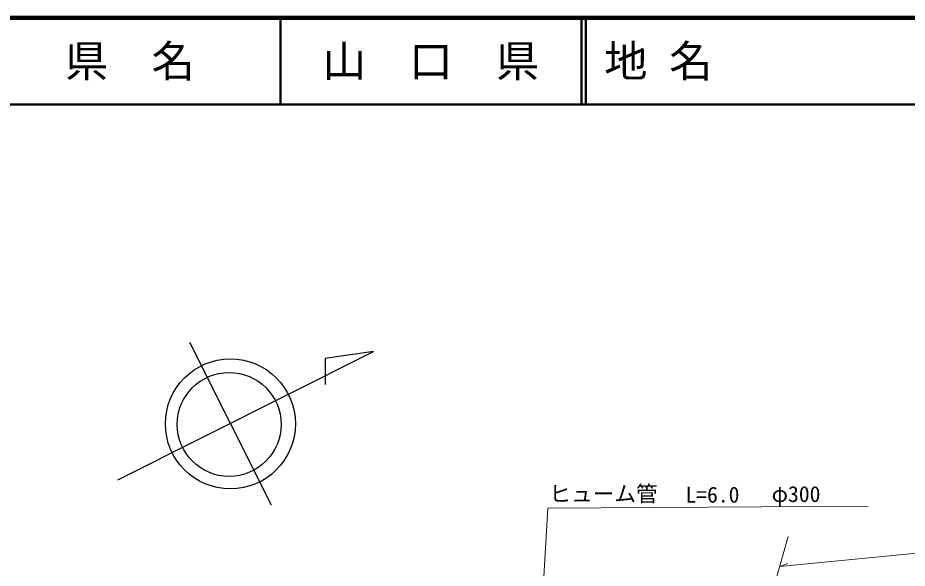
# Model space of a CAD drawing. Units: millimetres, scale not verified. Extents: x 40000 to 680000, y 20000 to 380000.
# Drawn here: x 302686 to 405359, y 316475 to 380000 of the extents above; entities that cross this region are included whole.
import ezdxf
from ezdxf.enums import TextEntityAlignment as Align

# ---------------------------------------------------------------- set-up
doc = ezdxf.new("R2010")
doc.units = ezdxf.units.MM
doc.header["$LTSCALE"] = 1000
for name, color, linetype, lineweight in [('M-BMK-SRVR', 3, 'Continuous', 25), ('M-STR-HTXT', 7, 'Continuous', 13), ('M-TTL', 2, 'Continuous', 140), ('M-TTL-LINE', 7, 'Continuous', 50)]:
    doc.layers.add(name, color=color, linetype=linetype, lineweight=lineweight)
doc.layers.add('M-TTL-TXT', color=7, linetype='Continuous')
doc.styles.add('ＭＳ ゴシック', font='')
doc.styles.get('ＭＳ ゴシック').set_extended_font_data('MS Gothic')

msp = doc.modelspace()

# ---------------------------------------------------------------- linework, layer by layer
at = {"layer": 'M-BMK-SRVR'}
for p, q in [((322496, 342555), (331918, 323787)), ((314249, 326665), (343766, 341485)), ((343766, 341485), (338155, 340689)), ((338155, 340689), (338156, 337688))]:
    msp.add_line(p, q, dxfattribs=at)
for centre, radius in [((327226, 333133), 7500), ((327081, 333070), 6000)]:
    msp.add_circle(centre, radius, dxfattribs=at)
at = {"layer": 'M-STR-HTXT'}
for p, q in [((390636, 316679), (473340, 324642)), ((363885, 323393), (400849, 323638)), ((361306, 281352), (363885, 323393)), ((391598, 320118), (379604, 277218)), ((390636, 316679), (391577, 317030))]:
    msp.add_line(p, q, dxfattribs=at)
at = {"layer": 'M-TTL'}
msp.add_line((680000, 380000), (40000, 380000), dxfattribs=at)
at = {"layer": 'M-TTL-LINE'}
for p, q in [((333000, 380000), (333000, 370000)), ((367750, 380000), (367750, 370000)), ((368250, 380000), (368250, 370000)), ((40000, 370000), (680000, 370000))]:
    msp.add_line(p, q, dxfattribs=at)

# ---------------------------------------------------------------- texts
at = {"layer": 'M-STR-HTXT', "style": 'ＭＳ ゴシック'}
for s, p in [('ヒューム管', (364051, 323600)), ('L=6.0', (379759, 323498)), ('φ300', (389708, 323564))]:
    msp.add_text(s, height=1833, dxfattribs=at).set_placement(p, align=Align.BOTTOM_LEFT)
at = {"layer": 'M-TTL-TXT', "style": 'ＭＳ ゴシック'}
for s, p in [('県\u3000名', (315625, 375000)), ('山\u3000口\u3000県', (350375, 375000))]:
    msp.add_text(s, height=3666, dxfattribs=at).set_placement(p, align=Align.MIDDLE_CENTER)
msp.add_text('地 名', height=3666, dxfattribs=at).set_placement((370380, 375000), align=Align.MIDDLE_LEFT)

doc.saveas('drawing.dxf')
